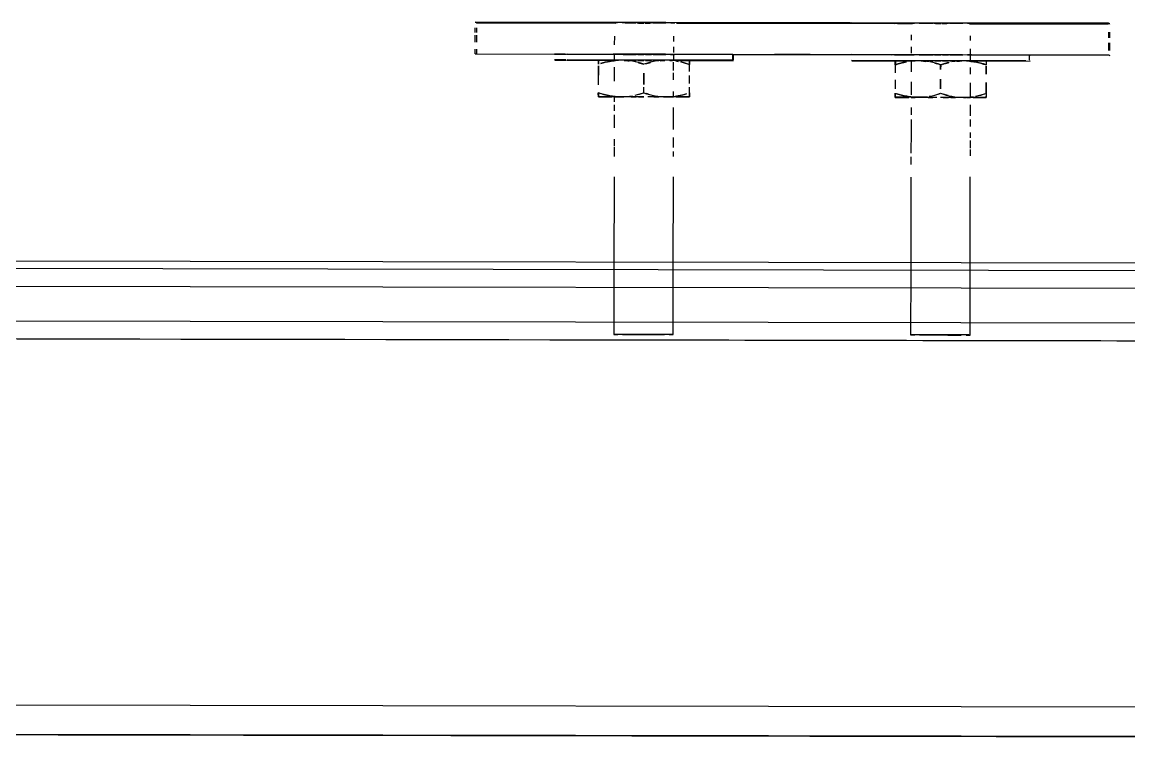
# Model space of a CAD drawing. Header units: metres. Extents: x -354 to -91, y 3 to 562.
# Drawn here: x -221.914 to -221.355, y 509.252 to 509.614 of the extents above; entities that cross this region are included whole.
import ezdxf

# ---------------------------------------------------------------- set-up
doc = ezdxf.new("R2010")
doc.units = ezdxf.units.M
doc.layers.add('A-GENM', color=7, linetype='Continuous', lineweight=25)

# ---------------------------------------------------------------- blocks, each defined once
blk = doc.blocks.new('T2DPAA-T2D-C3S-RW-M2D-100010_dwg-40802999-DRG-2873034 - CONSTRUCTION SEQUENCE STAGE A8')
at = {"color": 254, "lineweight": 25, "true_color": 0xdedede}
blk.add_line((27.22373, -642.67001), (26.64939, -640.49335), dxfattribs=at)
blk = doc.blocks.new('T2DPAA-T2D-PWC-RW-M2D-100010_RoadDesign_rvt-1-DRG-2873034 - CONSTRUCTION SEQUENCE STAGE A8')
at = {"color": 254, "lineweight": 25, "true_color": 0xd0d0d0, "rotation": 75.11694444444437}
blk.add_blockref('T2DPAA-T2D-C3S-RW-M2D-100010_dwg-40802999-DRG-2873034 - CONSTRUCTION SEQUENCE STAGE A8', (-1722.33704, 648.01046), dxfattribs=at)
blk = doc.blocks.new('CappingBeam_RS39A_CB04 - CappingBeam_RS39A_CB04-57951987-DRG-2873034 - CONSTRUCTION SEQUENCE STAGE A8')
at = {"layer": 'A-GENM', "color": 9, "true_color": 0xbebebe}
blk.add_open_spline([(110.73706, -9.44778), (110.77119, -9.57711), (110.918, -10.1335), (111.0648, -10.68988), (111.17748, -11.11692)], degree=3, knots=[0.15404872, 0.15404872, 0.15404872, 0.15404872, 0.16666667, 0.20833333, 0.20833333, 0.20833333, 0.20833333], dxfattribs=at)
at = {"layer": 'A-GENM', "color": 253, "true_color": 0xa3a3a3}
for points in [[(110.83944, -9.83577), (110.95212, -10.26283), (111.0648, -10.68988), (111.17748, -11.11692)], [(111.17748, -11.11692), (111.22197, -11.28554), (111.26646, -11.45415), (111.31096, -11.62277)]]:
    blk.add_open_spline(points, degree=3, dxfattribs=at)
at = {"layer": 'A-GENM', "color": 9, "true_color": 0xbebebe}
blk.add_open_spline([(111.17748, -11.11692), (111.22197, -11.28554), (111.26646, -11.45415), (111.31096, -11.62277)], degree=3, dxfattribs=at)
blk = doc.blocks.new('Adaptive point Fascia Panel Bracket - Type T04-68494869-DRG-2873034 - CONSTRUCTION SEQUENCE STAGE A8')
at = {"layer": 'A-GENM', "color": 253, "true_color": 0xa3a3a3}
for p, q in [((-1094.83724, 509.60927), (-1094.83724, 509.61163)), ((-1094.83723, 509.61445), (-1094.83659, 509.61421)), ((-1094.55322, 509.61394), (-1094.83723, 509.61445)), ((-1094.83663, 509.61411), (-1094.83669, 509.61396)), ((-1094.79077, 509.61388), (-1094.83669, 509.61396)), ((-1094.8366, 509.61165), (-1094.8366, 509.60927)), ((-1094.83635, 509.61411), (-1094.76628, 509.61398)), ((-1094.76628, 509.61408), (-1094.83614, 509.6142)), ((-1094.79712, 509.61434), (-1094.7968, 509.61421)), ((-1094.70712, 509.61417), (-1094.79712, 509.61434)), ((-1094.7968, 509.61421), (-1094.76628, 509.61416)), ((-1094.76628, 509.61383), (-1094.78974, 509.61388)), ((-1094.76301, 509.61423), (-1094.76291, 509.61419)), ((-1094.75472, 509.61413), (-1094.75201, 509.61413)), ((-1094.75201, 509.61405), (-1094.7547, 509.61406)), ((-1094.75468, 509.61396), (-1094.75202, 509.61396)), ((-1094.75202, 509.61381), (-1094.75466, 509.61381)), ((-1094.75155, 509.61413), (-1094.74902, 509.61412)), ((-1094.74902, 509.61405), (-1094.75154, 509.61405)), ((-1094.75154, 509.61396), (-1094.74902, 509.61395)), ((-1094.74902, 509.6138), (-1094.75154, 509.61381)), ((-1094.74091, 509.61415), (-1094.74101, 509.61419)), ((-1094.73564, 509.6141), (-1094.7068, 509.61405)), ((-1094.65901, 509.61388), (-1094.73564, 509.61402)), ((-1094.73564, 509.61393), (-1094.61628, 509.61371)), ((-1094.6254, 509.61358), (-1094.73564, 509.61378)), ((-1094.7068, 509.61405), (-1094.70712, 509.61417)), ((-1094.61628, 509.61381), (-1094.65712, 509.61388)), ((-1094.64712, 509.61406), (-1094.6468, 509.61394)), ((-1094.55713, 509.6139), (-1094.64712, 509.61406)), ((-1094.6468, 509.61394), (-1094.61629, 509.61388)), ((-1094.61628, 509.61356), (-1094.62392, 509.61357)), ((-1094.61301, 509.61396), (-1094.61291, 509.61392)), ((-1094.60472, 509.61386), (-1094.60202, 509.61386)), ((-1094.60202, 509.61378), (-1094.6047, 509.61379)), ((-1094.60468, 509.61369), (-1094.60202, 509.61369)), ((-1094.60202, 509.61354), (-1094.60466, 509.61354)), ((-1094.60155, 509.61386), (-1094.59902, 509.61385)), ((-1094.59902, 509.61378), (-1094.60155, 509.61378)), ((-1094.59903, 509.61353), (-1094.60154, 509.61353)), ((-1094.59091, 509.61388), (-1094.59101, 509.61392)), ((-1094.58749, 509.61383), (-1094.5568, 509.61378)), ((-1094.58749, 509.61366), (-1094.51724, 509.61353)), ((-1094.51724, 509.61338), (-1094.58749, 509.61351)), ((-1094.51724, 509.61363), (-1094.58718, 509.61375)), ((-1094.5568, 509.61378), (-1094.55713, 509.6139)), ((-1094.51724, 509.61387), (-1094.55303, 509.61394)), ((-1094.51724, 509.60936), (-1094.51725, 509.60653)), ((-1094.51659, 509.61363), (-1094.51724, 509.61387)), ((-1094.51669, 509.61338), (-1094.51663, 509.61353)), ((-1094.51661, 509.6066), (-1094.5166, 509.60933)), ((-1094.83725, 509.60434), (-1094.83724, 509.60781)), ((-1094.8366, 509.60781), (-1094.83661, 509.60429)), ((-1094.76697, 509.60737), (-1094.76698, 509.60304)), ((-1094.73698, 509.60472), (-1094.73697, 509.60737)), ((-1094.61697, 509.60812), (-1094.61698, 509.60531)), ((-1094.58698, 509.60516), (-1094.58697, 509.60757)), ((-1094.51725, 509.604), (-1094.51726, 509.60018)), ((-1094.51662, 509.60019), (-1094.51661, 509.60401)), ((-1094.83726, 509.59845), (-1094.83726, 509.60082)), ((-1094.83662, 509.59821), (-1094.83726, 509.59845)), ((-1094.83726, 509.59845), (-1094.6254, 509.59807)), ((-1094.83662, 509.60088), (-1094.83662, 509.59845)), ((-1094.79715, 509.59813), (-1094.83662, 509.59821)), ((-1094.79715, 509.59834), (-1094.7929, 509.59833)), ((-1094.79682, 509.59821), (-1094.79715, 509.59834)), ((-1094.7911, 509.59812), (-1094.79715, 509.59813)), ((-1094.79179, 509.5982), (-1094.79682, 509.59821)), ((-1094.79077, 509.59833), (-1094.70715, 509.59817)), ((-1094.76618, 509.59816), (-1094.79077, 509.5982)), ((-1094.76618, 509.59808), (-1094.79077, 509.59812)), ((-1094.76699, 509.59828), (-1094.76699, 509.59573)), ((-1094.76294, 509.59819), (-1094.76304, 509.59823)), ((-1094.75204, 509.59813), (-1094.75475, 509.59813)), ((-1094.74104, 509.59819), (-1094.74094, 509.59815)), ((-1094.73699, 509.59918), (-1094.73698, 509.60198)), ((-1094.73699, 509.59552), (-1094.73699, 509.59823)), ((-1094.70715, 509.59805), (-1094.73564, 509.5981)), ((-1094.70715, 509.59817), (-1094.70683, 509.59805)), ((-1094.61698, 509.60198), (-1094.61699, 509.59884)), ((-1094.58699, 509.59803), (-1094.58698, 509.601)), ((-1094.79716, 509.59534), (-1094.79683, 509.59521)), ((-1094.79156, 509.59533), (-1094.79716, 509.59534)), ((-1094.79683, 509.59521), (-1094.79115, 509.5952)), ((-1094.70716, 509.59517), (-1094.79077, 509.59533)), ((-1094.79077, 509.5952), (-1094.76646, 509.59516)), ((-1094.75954, 509.59807), (-1094.76198, 509.59807)), ((-1094.76194, 509.59515), (-1094.75954, 509.59514)), ((-1094.75592, 509.59806), (-1094.75878, 509.59806)), ((-1094.75872, 509.59514), (-1094.75593, 509.59514)), ((-1094.75204, 509.59805), (-1094.75511, 509.59806)), ((-1094.75505, 509.59514), (-1094.75205, 509.59513)), ((-1094.74816, 509.59805), (-1094.75123, 509.59805)), ((-1094.75117, 509.59513), (-1094.74817, 509.59512)), ((-1094.74734, 509.59512), (-1094.74454, 509.59512)), ((-1094.74142, 509.59803), (-1094.74388, 509.59804)), ((-1094.737, 509.59008), (-1094.737, 509.59418)), ((-1094.70715, 509.59797), (-1094.73564, 509.59802)), ((-1094.73564, 509.5951), (-1094.70683, 509.59505)), ((-1094.72905, 509.58949), (-1094.72905, 509.59311)), ((-1094.72896, 509.58948), (-1094.72895, 509.59308)), ((-1094.70716, 509.59549), (-1094.70715, 509.59785)), ((-1094.70683, 509.59505), (-1094.70716, 509.59517)), ((-1094.64715, 509.59786), (-1094.70715, 509.59797)), ((-1094.70683, 509.59549), (-1094.70683, 509.59784)), ((-1094.66799, 509.59804), (-1094.68599, 509.59807)), ((-1094.67702, 509.59807), (-1094.67696, 509.59804)), ((-1094.64716, 509.59506), (-1094.64683, 509.59494)), ((-1094.55907, 509.59491), (-1094.64716, 509.59506)), ((-1094.64715, 509.59806), (-1094.6254, 509.59803)), ((-1094.64683, 509.59794), (-1094.64715, 509.59806)), ((-1094.62685, 509.59783), (-1094.64715, 509.59786)), ((-1094.62611, 509.5979), (-1094.64683, 509.59794)), ((-1094.64683, 509.59494), (-1094.61647, 509.59488)), ((-1094.61618, 509.59788), (-1094.6254, 509.5979)), ((-1094.61618, 509.59781), (-1094.6254, 509.59782)), ((-1094.62505, 509.59293), (-1094.62506, 509.58879)), ((-1094.62496, 509.58879), (-1094.62495, 509.59289)), ((-1094.62492, 509.59802), (-1094.55715, 509.5979)), ((-1094.62452, 509.59807), (-1094.51726, 509.59787)), ((-1094.617, 509.59456), (-1094.61701, 509.58938)), ((-1094.61294, 509.59792), (-1094.61304, 509.59796)), ((-1094.60954, 509.59779), (-1094.61198, 509.5978)), ((-1094.61194, 509.59488), (-1094.60954, 509.59487)), ((-1094.60593, 509.59779), (-1094.60878, 509.59779)), ((-1094.60872, 509.59487), (-1094.60593, 509.59487)), ((-1094.60205, 509.59778), (-1094.60511, 509.59779)), ((-1094.60505, 509.59486), (-1094.60205, 509.59486)), ((-1094.60205, 509.59786), (-1094.60475, 509.59786)), ((-1094.6021, 509.59048), (-1094.6021, 509.5929)), ((-1094.60191, 509.59049), (-1094.6019, 509.59283)), ((-1094.59816, 509.59777), (-1094.60123, 509.59778)), ((-1094.60117, 509.59486), (-1094.59817, 509.59485)), ((-1094.59484, 509.59777), (-1094.5974, 509.59777)), ((-1094.59735, 509.59485), (-1094.59454, 509.59484)), ((-1094.59142, 509.59776), (-1094.59388, 509.59777)), ((-1094.59104, 509.59792), (-1094.59094, 509.59788)), ((-1094.55715, 509.59778), (-1094.58752, 509.59783)), ((-1094.55716, 509.5977), (-1094.58752, 509.59775)), ((-1094.5875, 509.59483), (-1094.55683, 509.59478)), ((-1094.58699, 509.59535), (-1094.58699, 509.59796)), ((-1094.55716, 509.59541), (-1094.55715, 509.5979)), ((-1094.51662, 509.59763), (-1094.55716, 509.5977)), ((-1094.55683, 509.59478), (-1094.55716, 509.5949)), ((-1094.55715, 509.5979), (-1094.55683, 509.59778)), ((-1094.51726, 509.59787), (-1094.51662, 509.59763)), ((-1094.77505, 509.59244), (-1094.77507, 509.58279)), ((-1094.77497, 509.58279), (-1094.77495, 509.59244)), ((-1094.767, 509.59176), (-1094.76701, 509.58457)), ((-1094.75211, 509.58302), (-1094.7521, 509.58871)), ((-1094.75192, 509.58303), (-1094.75191, 509.58871)), ((-1094.73701, 509.58529), (-1094.73701, 509.5889)), ((-1094.72906, 509.58353), (-1094.72906, 509.58749)), ((-1094.72897, 509.58354), (-1094.72896, 509.58752)), ((-1094.58701, 509.58812), (-1094.587, 509.59146)), ((-1094.57906, 509.58814), (-1094.57905, 509.59217)), ((-1094.57896, 509.58814), (-1094.57895, 509.59218)), ((-1094.75212, 509.57878), (-1094.75212, 509.58163)), ((-1094.72907, 509.57872), (-1094.72907, 509.58152)), ((-1094.72898, 509.57869), (-1094.72897, 509.58152)), ((-1094.62506, 509.58534), (-1094.62507, 509.58075)), ((-1094.62497, 509.58075), (-1094.62496, 509.58534)), ((-1094.61702, 509.58429), (-1094.61703, 509.57766)), ((-1094.60212, 509.58083), (-1094.60211, 509.58565)), ((-1094.60192, 509.58083), (-1094.60192, 509.58565)), ((-1094.58703, 509.57676), (-1094.58702, 509.58383)), ((-1094.57907, 509.57845), (-1094.57906, 509.58391)), ((-1094.57898, 509.57841), (-1094.57897, 509.5839)), ((-1094.76703, 509.57707), (-1094.76703, 509.57419)), ((-1094.73703, 509.57703), (-1094.73702, 509.57946)), ((-1094.76704, 509.57268), (-1094.76704, 509.56964)), ((-1094.73706, 509.56027), (-1094.73704, 509.57132)), ((-1094.61704, 509.57131), (-1094.61705, 509.56755)), ((-1094.58705, 509.56704), (-1094.58704, 509.57262)), ((-1094.76704, 509.56757), (-1094.76706, 509.56107)), ((-1094.61705, 509.56525), (-1094.61706, 509.5591)), ((-1094.58706, 509.56178), (-1094.58705, 509.56524)), ((-1094.61706, 509.55907), (-1094.61708, 509.54827)), ((-1094.76707, 509.55538), (-1094.76707, 509.55197)), ((-1094.73707, 509.55114), (-1094.73707, 509.55619)), ((-1094.58708, 509.55086), (-1094.58707, 509.55469)), ((-1094.58707, 509.55604), (-1094.58706, 509.55869)), ((-1094.76707, 509.55141), (-1094.76708, 509.5465)), ((-1094.73708, 509.54665), (-1094.73708, 509.54913)), ((-1094.58708, 509.54694), (-1094.58708, 509.55013)), ((-1094.61708, 509.54638), (-1094.61709, 509.54261)), ((-1094.7671, 509.53633), (-1094.76719, 509.48935)), ((-1094.73719, 509.4893), (-1094.7371, 509.53638)), ((-1094.6171, 509.53619), (-1094.61719, 509.48909)), ((-1094.58719, 509.48904), (-1094.5871, 509.53623)), ((-1094.76719, 509.48935), (-1094.76725, 509.45672)), ((-1094.73725, 509.45667), (-1094.73719, 509.4893)), ((-1094.61719, 509.48909), (-1094.61725, 509.45645)), ((-1094.58725, 509.45639), (-1094.58719, 509.48904))]:
    blk.add_line(p, q, dxfattribs=at)
for centre, major_axis, start_param, end_param in [((-1094.75196, 509.61419), (-0.0155, 0.00003), 5.763233, 6.283185), ((-1094.75196, 509.61419), (-0.0155, 0.00003), 0.003646, 0.265446), ((-1094.75196, 509.61419), (-0.0155, 0.00003), 0.265446, 0.527245), ((-1094.75196, 509.61419), (-0.0155, 0.00003), 5.501433, 5.763233), ((-1094.75201, 509.61421), (-0.011, 0.00002), 5.239634, 6.283185), ((-1094.75196, 509.61419), (-0.0155, 0.00003), 5.239634, 5.501433), ((-1094.75191, 509.61417), (-0.011, 0.00002), 0.003646, 0.527245), ((-1094.75196, 509.61419), (-0.0155, 0.00003), 0.841707, 1.050844), ((-1094.75191, 509.61417), (-0.011, 0.00002), 0.527245, 1.050844), ((-1094.75196, 509.61419), (-0.0155, 0.00003), 4.977834, 5.239634), ((-1094.75196, 509.61419), (-0.0155, 0.00003), 1.091982, 1.312643), ((-1094.75201, 509.61421), (-0.011, 0.00002), 4.977834, 5.239634), ((-1094.75196, 509.61419), (-0.0155, 0.00003), 4.716035, 4.977834), ((-1094.75196, 509.61419), (-0.0155, 0.00003), 1.344537, 1.567189), ((-1094.75201, 509.61421), (-0.011, 0.00002), 4.454236, 4.977834), ((-1094.75191, 509.61417), (-0.011, 0.00002), 1.312643, 1.561038), ((-1094.75196, 509.61419), (-0.0155, 0.00003), 4.454236, 4.715916), ((-1094.75196, 509.61419), (-0.0155, 0.00003), 1.597701, 1.820779), ((-1094.75191, 509.61417), (-0.011, 0.00002), 1.604056, 1.836242), ((-1094.75201, 509.61421), (-0.011, 0.00002), 4.192436, 4.454236), ((-1094.75196, 509.61419), (-0.0155, 0.00003), 4.192436, 4.454236), ((-1094.75196, 509.61419), (-0.0155, 0.00003), 1.850212, 2.073752), ((-1094.75201, 509.61421), (-0.011, 0.00002), 3.930637, 4.192436), ((-1094.75191, 509.61417), (-0.011, 0.00002), 2.098041, 2.62164), ((-1094.75201, 509.61421), (-0.011, 0.00002), 3.668838, 3.930637), ((-1094.75196, 509.61419), (-0.0155, 0.00003), 3.930637, 4.192436), ((-1094.75196, 509.61419), (-0.0155, 0.00003), 2.100372, 2.324495), ((-1094.75201, 509.61421), (-0.011, 0.00002), 3.407038, 3.668838), ((-1094.75191, 509.61417), (-0.011, 0.00002), 2.62164, 2.883439), ((-1094.75201, 509.61421), (-0.011, 0.00002), 3.145239, 3.407038), ((-1094.75191, 509.61417), (-0.011, 0.00002), 2.883439, 3.141593), ((-1094.75196, 509.61419), (-0.0155, 0.00003), 3.668838, 3.930637), ((-1094.75196, 509.61419), (-0.0155, 0.00003), 3.407038, 3.668838), ((-1094.75196, 509.61419), (-0.0155, 0.00003), 2.62164, 2.883439), ((-1094.75196, 509.61419), (-0.0155, 0.00003), 3.145239, 3.407038), ((-1094.75196, 509.61419), (-0.0155, 0.00003), 2.883439, 3.141593), ((-1094.60196, 509.61392), (-0.0155, 0.00003), 0.003646, 0.265446), ((-1094.60196, 509.61392), (-0.0155, 0.00003), 6.025032, 6.283185), ((-1094.60196, 509.61392), (-0.0155, 0.00003), 5.763233, 6.025032), ((-1094.60196, 509.61392), (-0.0155, 0.00003), 0.265446, 0.527245), ((-1094.60196, 509.61392), (-0.0155, 0.00003), 5.501433, 5.763233), ((-1094.60201, 509.61394), (-0.011, 0.00002), 5.239634, 6.283185), ((-1094.60196, 509.61392), (-0.0155, 0.00003), 5.239634, 5.501433), ((-1094.60191, 509.6139), (-0.011, 0.00002), 0.003646, 1.050844), ((-1094.60196, 509.61392), (-0.0155, 0.00003), 0.841707, 1.050844), ((-1094.60196, 509.61392), (-0.0155, 0.00003), 4.977834, 5.239634), ((-1094.60196, 509.61392), (-0.0155, 0.00003), 1.091982, 1.312643), ((-1094.60201, 509.61394), (-0.011, 0.00002), 4.977834, 5.239634), ((-1094.60196, 509.61392), (-0.0155, 0.00003), 4.716035, 4.977834), ((-1094.60196, 509.61392), (-0.0155, 0.00003), 1.344537, 1.567189), ((-1094.60201, 509.61394), (-0.011, 0.00002), 4.454236, 4.977834), ((-1094.60191, 509.6139), (-0.011, 0.00002), 1.312643, 1.561038), ((-1094.60196, 509.61392), (-0.0155, 0.00003), 4.454236, 4.715916), ((-1094.60196, 509.61392), (-0.0155, 0.00003), 1.597701, 1.820779), ((-1094.60191, 509.6139), (-0.011, 0.00002), 1.604056, 1.836242), ((-1094.60201, 509.61394), (-0.011, 0.00002), 4.192436, 4.454236), ((-1094.60196, 509.61392), (-0.0155, 0.00003), 4.192436, 4.454236), ((-1094.60196, 509.61392), (-0.0155, 0.00003), 1.850212, 2.073752), ((-1094.60201, 509.61394), (-0.011, 0.00002), 3.930637, 4.192436), ((-1094.60191, 509.6139), (-0.011, 0.00002), 2.098041, 2.359841), ((-1094.60201, 509.61394), (-0.011, 0.00002), 3.668838, 3.930637), ((-1094.60196, 509.61392), (-0.0155, 0.00003), 3.930637, 4.192436), ((-1094.60196, 509.61392), (-0.0155, 0.00003), 2.100372, 2.324495), ((-1094.60191, 509.6139), (-0.011, 0.00002), 2.359841, 2.883439), ((-1094.60201, 509.61394), (-0.011, 0.00002), 3.407038, 3.668838), ((-1094.60201, 509.61394), (-0.011, 0.00002), 3.145239, 3.407038), ((-1094.60191, 509.6139), (-0.011, 0.00002), 2.883439, 3.141593), ((-1094.60196, 509.61392), (-0.0155, 0.00003), 3.668838, 3.930637), ((-1094.60196, 509.61392), (-0.0155, 0.00003), 3.145239, 3.668838), ((-1094.60196, 509.61392), (-0.0155, 0.00003), 2.62164, 2.883439), ((-1094.60196, 509.61392), (-0.0155, 0.00003), 2.883439, 3.141593), ((-1094.75199, 509.59819), (-0.0155, 0.00003), 6.025032, 6.283185), ((-1094.75199, 509.59819), (-0.0155, 0.00003), 0.003646, 0.265446), ((-1094.75199, 509.59819), (-0.0155, 0.00003), 5.763233, 6.025032), ((-1094.75199, 509.59819), (-0.0155, 0.00003), 0.265446, 0.527245), ((-1094.75199, 509.59819), (-0.0155, 0.00003), 5.501433, 5.763233), ((-1094.75204, 509.59821), (-0.011, 0.00002), 5.239634, 6.283185), ((-1094.75199, 509.59819), (-0.0155, 0.00003), 5.239634, 5.501433), ((-1094.75194, 509.59817), (-0.011, 0.00002), 0.003646, 0.265446), ((-1094.75194, 509.59817), (-0.011, 0.00002), 0.265446, 0.527245), ((-1094.75194, 509.59817), (-0.011, 0.00002), 0.527245, 1.050844), ((-1094.75199, 509.59819), (-0.0155, 0.00003), 4.977834, 5.239634), ((-1094.75199, 509.59819), (-0.0155, 0.00003), 1.114561, 1.312643), ((-1094.75204, 509.59821), (-0.011, 0.00002), 4.977834, 5.239634), ((-1094.75199, 509.59819), (-0.0155, 0.00003), 4.716035, 4.977834), ((-1094.75199, 509.59819), (-0.0155, 0.00003), 1.367162, 1.567189), ((-1094.75204, 509.59821), (-0.011, 0.00002), 4.716035, 4.977834), ((-1094.75194, 509.59817), (-0.011, 0.00002), 1.312643, 1.561038), ((-1094.75204, 509.59821), (-0.011, 0.00002), 4.454236, 4.716035), ((-1094.75199, 509.59819), (-0.0155, 0.00003), 4.454236, 4.715916), ((-1094.75199, 509.59819), (-0.0155, 0.00003), 1.620369, 1.820779), ((-1094.75204, 509.59821), (-0.011, 0.00002), 4.192436, 4.454236), ((-1094.75199, 509.59819), (-0.0155, 0.00003), 4.192436, 4.454236), ((-1094.75199, 509.59819), (-0.0155, 0.00003), 1.872926, 2.073752), ((-1094.75204, 509.59821), (-0.011, 0.00002), 3.930637, 4.192436), ((-1094.75194, 509.59817), (-0.011, 0.00002), 2.098041, 2.359841), ((-1094.75204, 509.59821), (-0.011, 0.00002), 3.668838, 3.930637), ((-1094.75194, 509.59817), (-0.011, 0.00002), 2.359841, 2.62164), ((-1094.75199, 509.59819), (-0.0155, 0.00003), 3.930637, 4.164057), ((-1094.75199, 509.59819), (-0.0155, 0.00003), 2.123145, 2.324495), ((-1094.75204, 509.59821), (-0.011, 0.00002), 3.145239, 3.668838), ((-1094.75194, 509.59817), (-0.011, 0.00002), 2.62164, 3.141593), ((-1094.75199, 509.59819), (-0.0155, 0.00003), 3.668838, 3.930637), ((-1094.75199, 509.59819), (-0.0155, 0.00003), 3.407038, 3.668838), ((-1094.75199, 509.59819), (-0.0155, 0.00003), 2.62164, 2.883439), ((-1094.75199, 509.59819), (-0.0155, 0.00003), 3.145239, 3.407038), ((-1094.75199, 509.59819), (-0.0155, 0.00003), 2.883439, 3.141593), ((-1094.75199, 509.59519), (-0.023, 0.00004), 6.025032, 6.280782), ((-1094.75199, 509.59519), (-0.023, 0.00004), 0.003646, 0.789044), ((-1094.75199, 509.59519), (-0.023, 0.00004), 5.763233, 6.025032), ((-1094.75199, 509.59519), (-0.023, 0.00004), 5.239634, 5.763233), ((-1094.75199, 509.59519), (-0.0155, 0.00003), 6.025032, 6.283185), ((-1094.75199, 509.59519), (-0.0155, 0.00003), 0.003646, 0.265446), ((-1094.75199, 509.59519), (-0.015, 0.00003), 6.025032, 6.283185), ((-1094.75199, 509.59519), (-0.015, 0.00003), 0.003646, 0.265446), ((-1094.75199, 509.59519), (-0.0155, 0.00003), 5.763233, 6.025032), ((-1094.75199, 509.59519), (-0.0155, 0.00003), 0.265446, 0.527245), ((-1094.75199, 509.59519), (-0.015, 0.00003), 5.763233, 6.025032), ((-1094.75199, 509.59519), (-0.015, 0.00003), 0.265446, 0.527245), ((-1094.75199, 509.59519), (-0.0155, 0.00003), 4.977834, 5.763233), ((-1094.75199, 509.59519), (-0.015, 0.00003), 3.668838, 5.763233), ((-1094.75199, 509.59519), (-0.023, 0.00004), 4.977834, 5.239634), ((-1094.75199, 509.59519), (-0.023, 0.00004), 1.120766, 1.233685), ((-1094.75199, 509.59519), (-0.015, 0.00003), 0.841493, 1.042883), ((-1094.75199, 509.59519), (-0.0155, 0.00003), 1.118794, 1.312643), ((-1094.75199, 509.59519), (-0.015, 0.00003), 1.103108, 1.305009), ((-1094.75199, 509.59519), (-0.023, 0.00004), 4.716035, 4.977834), ((-1094.75199, 509.59519), (-0.0155, 0.00003), 4.716035, 4.977834), ((-1094.75199, 509.59519), (-0.023, 0.00004), 1.43642, 1.568352), ((-1094.75199, 509.59519), (-0.0155, 0.00003), 1.371404, 1.567189), ((-1094.75199, 509.59519), (-0.015, 0.00003), 1.364758, 1.56707), ((-1094.75199, 509.59519), (-0.023, 0.00004), 4.454236, 4.716035), ((-1094.75199, 509.59519), (-0.0155, 0.00003), 4.454236, 4.715916), ((-1094.75199, 509.59519), (-0.0155, 0.00003), 1.624619, 1.820779), ((-1094.75199, 509.59519), (-0.015, 0.00003), 1.626414, 1.829114), ((-1094.75199, 509.59519), (-0.023, 0.00004), 1.607064, 1.739249), ((-1094.75199, 509.59519), (-0.0155, 0.00003), 3.668838, 4.454236), ((-1094.75199, 509.59519), (-0.0155, 0.00003), 1.877185, 2.073752), ((-1094.75199, 509.59519), (-0.015, 0.00003), 1.888055, 2.091176), ((-1094.75199, 509.59519), (-0.023, 0.00004), 4.192436, 4.454236), ((-1094.75199, 509.59519), (-0.0155, 0.00003), 2.127415, 2.324495), ((-1094.75199, 509.59519), (-0.015, 0.00003), 2.149653, 2.353304), ((-1094.75199, 509.59519), (-0.023, 0.00004), 1.936658, 2.050553), ((-1094.75199, 509.59519), (-0.023, 0.00004), 3.930637, 4.192436), ((-1094.75199, 509.59519), (-0.015, 0.00003), 3.145239, 3.668838), ((-1094.75199, 509.59519), (-0.015, 0.00003), 2.62164, 3.141593), ((-1094.75199, 509.59519), (-0.0155, 0.00003), 3.407038, 3.668838), ((-1094.75199, 509.59519), (-0.0155, 0.00003), 2.62164, 2.883439), ((-1094.75199, 509.59519), (-0.0155, 0.00003), 3.145239, 3.407038), ((-1094.75199, 509.59519), (-0.0155, 0.00003), 2.883439, 3.141593), ((-1094.75199, 509.59519), (-0.023, 0.00004), 3.920163, 3.930637), ((-1094.75199, 509.59519), (-0.023, 0.00004), 2.359841, 2.361885), ((-1094.75199, 509.59519), (-0.023, 0.00004), 2.361885, 3.143996), ((-1094.75199, 509.59519), (-0.023, 0.00004), 3.668838, 3.920163), ((-1094.75199, 509.59519), (-0.023, 0.00004), 3.407038, 3.668838), ((-1094.75199, 509.59519), (-0.023, 0.00004), 3.145239, 3.407038), ((-1094.602, 509.59492), (-0.023, 0.00004), 6.025032, 6.280782), ((-1094.602, 509.59492), (-0.023, 0.00004), 0.003646, 0.789044), ((-1094.602, 509.59492), (-0.023, 0.00004), 5.763233, 6.025032), ((-1094.602, 509.59492), (-0.023, 0.00004), 5.239634, 5.763233), ((-1094.602, 509.59492), (-0.0155, 0.00003), 5.763233, 6.283185), ((-1094.602, 509.59492), (-0.0155, 0.00003), 0.003646, 0.265446), ((-1094.60199, 509.59792), (-0.0155, 0.00003), 6.025032, 6.283185), ((-1094.60199, 509.59792), (-0.0155, 0.00003), 0.003646, 0.265446), ((-1094.602, 509.59492), (-0.015, 0.00003), 6.025032, 6.283185), ((-1094.602, 509.59492), (-0.015, 0.00003), 0.003646, 0.527245), ((-1094.60199, 509.59792), (-0.0155, 0.00003), 5.763233, 6.025032), ((-1094.60199, 509.59792), (-0.0155, 0.00003), 0.265446, 0.527245), ((-1094.602, 509.59492), (-0.0155, 0.00003), 0.265446, 0.527245), ((-1094.602, 509.59492), (-0.015, 0.00003), 5.763233, 6.025032), ((-1094.602, 509.59492), (-0.0155, 0.00003), 4.977834, 5.763233), ((-1094.60199, 509.59792), (-0.0155, 0.00003), 5.501433, 5.763233), ((-1094.602, 509.59492), (-0.015, 0.00003), 3.668838, 5.763233), ((-1094.602, 509.59492), (-0.023, 0.00004), 4.977834, 5.239634), ((-1094.60204, 509.59794), (-0.011, 0.00002), 6.025032, 6.283185), ((-1094.60199, 509.59792), (-0.0155, 0.00003), 5.239634, 5.501433), ((-1094.60194, 509.5979), (-0.011, 0.00002), 0.003646, 0.265446), ((-1094.60204, 509.59794), (-0.011, 0.00002), 5.763233, 6.025032), ((-1094.60194, 509.5979), (-0.011, 0.00002), 0.265446, 0.527245), ((-1094.602, 509.59492), (-0.023, 0.00004), 1.120766, 1.233685), ((-1094.602, 509.59492), (-0.015, 0.00003), 0.841493, 1.042883), ((-1094.60204, 509.59794), (-0.011, 0.00002), 5.501433, 5.763233), ((-1094.60194, 509.5979), (-0.011, 0.00002), 0.527245, 1.050844), ((-1094.60204, 509.59794), (-0.011, 0.00002), 5.239634, 5.501433), ((-1094.60199, 509.59792), (-0.0155, 0.00003), 4.977834, 5.239634), ((-1094.60199, 509.59792), (-0.0155, 0.00003), 1.114561, 1.312643), ((-1094.602, 509.59492), (-0.0155, 0.00003), 1.118794, 1.312643), ((-1094.602, 509.59492), (-0.015, 0.00003), 1.103108, 1.305009), ((-1094.602, 509.59492), (-0.023, 0.00004), 4.716035, 4.977834), ((-1094.60204, 509.59794), (-0.011, 0.00002), 4.977834, 5.239634), ((-1094.60199, 509.59792), (-0.0155, 0.00003), 4.716035, 4.977834), ((-1094.602, 509.59492), (-0.0155, 0.00003), 4.716035, 4.977834), ((-1094.60199, 509.59792), (-0.0155, 0.00003), 1.367162, 1.567189), ((-1094.602, 509.59492), (-0.023, 0.00004), 1.43642, 1.568352), ((-1094.602, 509.59492), (-0.0155, 0.00003), 1.371404, 1.567189), ((-1094.602, 509.59492), (-0.015, 0.00003), 1.364758, 1.56707), ((-1094.60204, 509.59794), (-0.011, 0.00002), 4.716035, 4.977834), ((-1094.60194, 509.5979), (-0.011, 0.00002), 1.312643, 1.561038), ((-1094.60204, 509.59794), (-0.011, 0.00002), 4.454236, 4.716035), ((-1094.602, 509.59492), (-0.023, 0.00004), 4.454236, 4.716035), ((-1094.602, 509.59492), (-0.0155, 0.00003), 4.454236, 4.715916), ((-1094.60199, 509.59792), (-0.0155, 0.00003), 4.454236, 4.715916), ((-1094.60199, 509.59792), (-0.0155, 0.00003), 1.620369, 1.820779), ((-1094.602, 509.59492), (-0.0155, 0.00003), 1.624619, 1.820779), ((-1094.602, 509.59492), (-0.015, 0.00003), 1.626414, 1.829113), ((-1094.602, 509.59492), (-0.023, 0.00004), 1.607064, 1.739249), ((-1094.60204, 509.59794), (-0.011, 0.00002), 4.192436, 4.454236), ((-1094.602, 509.59492), (-0.0155, 0.00003), 3.668838, 4.454236), ((-1094.60199, 509.59792), (-0.0155, 0.00003), 4.192436, 4.454236), ((-1094.60199, 509.59792), (-0.0155, 0.00003), 1.872926, 2.073752), ((-1094.602, 509.59492), (-0.0155, 0.00003), 1.877185, 2.073752), ((-1094.602, 509.59492), (-0.015, 0.00003), 1.888055, 2.091176), ((-1094.60204, 509.59794), (-0.011, 0.00002), 3.930637, 4.192436), ((-1094.60194, 509.5979), (-0.011, 0.00002), 2.098041, 2.62164), ((-1094.602, 509.59492), (-0.023, 0.00004), 4.192436, 4.454236), ((-1094.60204, 509.59794), (-0.011, 0.00002), 3.668838, 3.930637), ((-1094.60199, 509.59792), (-0.0155, 0.00003), 3.930637, 4.192436), ((-1094.60199, 509.59792), (-0.0155, 0.00003), 2.123145, 2.324495), ((-1094.602, 509.59492), (-0.0155, 0.00003), 2.127415, 2.324495), ((-1094.602, 509.59492), (-0.015, 0.00003), 2.149653, 2.353304), ((-1094.602, 509.59492), (-0.023, 0.00004), 1.936658, 2.050553), ((-1094.60204, 509.59794), (-0.011, 0.00002), 3.407038, 3.668838), ((-1094.60194, 509.5979), (-0.011, 0.00002), 2.62164, 3.141593), ((-1094.60204, 509.59794), (-0.011, 0.00002), 3.145239, 3.407038), ((-1094.602, 509.59492), (-0.023, 0.00004), 3.668838, 4.192436), ((-1094.602, 509.59492), (-0.015, 0.00003), 3.145239, 3.668838), ((-1094.602, 509.59492), (-0.015, 0.00003), 2.62164, 3.141593), ((-1094.60199, 509.59792), (-0.0155, 0.00003), 3.407038, 3.668838), ((-1094.602, 509.59492), (-0.0155, 0.00003), 3.145239, 3.668838), ((-1094.60199, 509.59792), (-0.0155, 0.00003), 2.62164, 2.883439), ((-1094.602, 509.59492), (-0.0155, 0.00003), 2.62164, 2.883439), ((-1094.60199, 509.59792), (-0.0155, 0.00003), 3.145239, 3.407038), ((-1094.602, 509.59492), (-0.0155, 0.00003), 2.883439, 3.141593), ((-1094.60199, 509.59792), (-0.0155, 0.00003), 2.883439, 3.141593), ((-1094.602, 509.59492), (-0.023, 0.00004), 2.359841, 3.143996), ((-1094.602, 509.59492), (-0.023, 0.00004), 3.407038, 3.668838), ((-1094.602, 509.59492), (-0.023, 0.00004), 3.145239, 3.407038), ((-1094.75203, 509.57669), (-0.023, 0.00004), 5.239634, 6.285588), ((-1094.75203, 509.57669), (-0.023, 0.00004), 0.003646, 0.789044), ((-1094.75203, 509.57669), (-0.015, 0.00003), 0.003646, 0.527245), ((-1094.75203, 509.57669), (-0.015, 0.00003), 6.025032, 6.283185), ((-1094.75203, 509.57669), (-0.015, 0.00003), 5.763233, 6.025032), ((-1094.75203, 509.57669), (-0.015, 0.00003), 4.716035, 5.763233), ((-1094.75203, 509.57669), (-0.023, 0.00004), 4.716035, 5.239634), ((-1094.75203, 509.57669), (-0.015, 0.00003), 1.130084, 1.305009), ((-1094.75203, 509.57669), (-0.023, 0.00004), 1.454049, 1.568352), ((-1094.75203, 509.57669), (-0.015, 0.00003), 1.39179, 1.56707), ((-1094.75203, 509.57669), (-0.023, 0.00004), 4.192436, 4.623149), ((-1094.75203, 509.57669), (-0.015, 0.00003), 3.668838, 4.454236), ((-1094.75203, 509.57669), (-0.015, 0.00003), 1.915194, 2.091176), ((-1094.75203, 509.57669), (-0.023, 0.00004), 3.930637, 4.192436), ((-1094.75203, 509.57669), (-0.015, 0.00003), 3.407038, 3.668838), ((-1094.75203, 509.57669), (-0.015, 0.00003), 2.62164, 2.883439), ((-1094.75203, 509.57669), (-0.015, 0.00003), 3.145239, 3.407038), ((-1094.75203, 509.57669), (-0.015, 0.00003), 2.883439, 3.141593), ((-1094.75203, 509.57669), (-0.023, 0.00004), 3.917766, 3.930637), ((-1094.75203, 509.57669), (-0.023, 0.00004), 2.359841, 3.13919), ((-1094.75203, 509.57669), (-0.023, 0.00004), 3.145239, 3.917766), ((-1094.60203, 509.57642), (-0.023, 0.00004), 5.239634, 6.285588), ((-1094.60203, 509.57642), (-0.023, 0.00004), 0.003646, 0.527245), ((-1094.60203, 509.57642), (-0.023, 0.00004), 0.531813, 0.789044), ((-1094.60203, 509.57642), (-0.015, 0.00003), 0.003646, 0.527245), ((-1094.60203, 509.57642), (-0.015, 0.00003), 6.025032, 6.283185), ((-1094.60203, 509.57642), (-0.015, 0.00003), 5.763233, 6.025032), ((-1094.60203, 509.57642), (-0.015, 0.00003), 4.977834, 5.763233), ((-1094.60203, 509.57642), (-0.023, 0.00004), 4.796611, 5.239634), ((-1094.60203, 509.57642), (-0.015, 0.00003), 1.130084, 1.305009), ((-1094.60203, 509.57642), (-0.023, 0.00004), 4.192436, 4.716035), ((-1094.60203, 509.57642), (-0.015, 0.00003), 3.668838, 4.716035), ((-1094.60203, 509.57642), (-0.015, 0.00003), 1.653497, 1.829114), ((-1094.60203, 509.57642), (-0.023, 0.00004), 1.624727, 1.739249), ((-1094.60203, 509.57642), (-0.015, 0.00003), 1.915194, 2.091176), ((-1094.60203, 509.57642), (-0.015, 0.00003), 3.407038, 3.668838), ((-1094.60203, 509.57642), (-0.015, 0.00003), 2.62164, 3.141593), ((-1094.60203, 509.57642), (-0.023, 0.00004), 3.145239, 4.087634), ((-1094.60203, 509.57642), (-0.015, 0.00003), 3.145239, 3.407038), ((-1094.60203, 509.57642), (-0.023, 0.00004), 2.359841, 3.13919), ((-1094.75225, 509.45669), (-0.015, 0.00003), 6.025032, 6.283185), ((-1094.75225, 509.45669), (-0.015, 0.00003), 0.003646, 0.527245), ((-1094.75225, 509.45669), (-0.015, 0.00003), 5.763233, 6.025032), ((-1094.75225, 509.45669), (-0.015, 0.00003), 5.501433, 5.763233), ((-1094.75225, 509.45669), (-0.015, 0.00003), 5.239634, 5.501433), ((-1094.75225, 509.45669), (-0.015, 0.00003), 0.789044, 1.042888), ((-1094.75225, 509.45669), (-0.015, 0.00003), 4.977834, 5.239634), ((-1094.75225, 509.45669), (-0.015, 0.00003), 1.050844, 1.305014), ((-1094.75225, 509.45669), (-0.015, 0.00003), 4.716035, 4.977834), ((-1094.75225, 509.45669), (-0.015, 0.00003), 1.312643, 1.567075), ((-1094.75225, 509.45669), (-0.015, 0.00003), 4.454236, 4.716035), ((-1094.75225, 509.45669), (-0.015, 0.00003), 1.574442, 1.829118), ((-1094.75225, 509.45669), (-0.015, 0.00003), 4.192436, 4.454236), ((-1094.75225, 509.45669), (-0.015, 0.00003), 1.836242, 2.09118), ((-1094.75225, 509.45669), (-0.015, 0.00003), 3.930637, 4.192436), ((-1094.75225, 509.45669), (-0.015, 0.00003), 2.098041, 2.353309), ((-1094.75225, 509.45669), (-0.015, 0.00003), 3.668838, 3.930637), ((-1094.75225, 509.45669), (-0.015, 0.00003), 3.407038, 3.668838), ((-1094.75225, 509.45669), (-0.015, 0.00003), 2.62164, 3.141593), ((-1094.75225, 509.45669), (-0.015, 0.00003), 3.145239, 3.407038), ((-1094.60225, 509.45642), (-0.015, 0.00003), 6.025032, 6.283185), ((-1094.60225, 509.45642), (-0.015, 0.00003), 0.003646, 0.527245), ((-1094.60225, 509.45642), (-0.015, 0.00003), 5.763233, 6.025032), ((-1094.60225, 509.45642), (-0.015, 0.00003), 5.501433, 5.763233), ((-1094.60225, 509.45642), (-0.015, 0.00003), 5.239634, 5.501433), ((-1094.60225, 509.45642), (-0.015, 0.00003), 0.789044, 1.042888), ((-1094.60225, 509.45642), (-0.015, 0.00003), 4.977834, 5.239634), ((-1094.60225, 509.45642), (-0.015, 0.00003), 1.050844, 1.305014), ((-1094.60225, 509.45642), (-0.015, 0.00003), 4.716035, 4.977834), ((-1094.60225, 509.45642), (-0.015, 0.00003), 1.312643, 1.567075), ((-1094.60225, 509.45642), (-0.015, 0.00003), 4.454236, 4.716035), ((-1094.60225, 509.45642), (-0.015, 0.00003), 1.574442, 1.829118), ((-1094.60225, 509.45642), (-0.015, 0.00003), 4.192436, 4.454236), ((-1094.60225, 509.45642), (-0.015, 0.00003), 1.836242, 2.09118), ((-1094.60225, 509.45642), (-0.015, 0.00003), 3.930637, 4.192436), ((-1094.60225, 509.45642), (-0.015, 0.00003), 2.098041, 2.353309), ((-1094.60225, 509.45642), (-0.015, 0.00003), 3.668838, 3.930637), ((-1094.60225, 509.45642), (-0.015, 0.00003), 3.407038, 3.668838), ((-1094.60225, 509.45642), (-0.015, 0.00003), 2.62164, 3.141593), ((-1094.60225, 509.45642), (-0.015, 0.00003), 3.145239, 3.407038)]:
    blk.add_ellipse(centre, major_axis=major_axis, ratio=0.001387, start_param=start_param, end_param=end_param, dxfattribs=at)
blk.add_ellipse((-1094.67699, 509.59806), major_axis=(-0.009, 0.00002), ratio=0.001387, dxfattribs=at)
for points in [[(-1094.77505, 509.5932), (-1094.77504, 509.59386), (-1094.77503, 509.59436), (-1094.77502, 509.5947)], [(-1094.77502, 509.5947), (-1094.77501, 509.59504), (-1094.775, 509.59522), (-1094.77499, 509.59523)], [(-1094.77499, 509.59523), (-1094.77499, 509.59521), (-1094.77498, 509.59502), (-1094.77497, 509.59468)], [(-1094.77497, 509.59468), (-1094.77496, 509.59433), (-1094.77496, 509.59383), (-1094.77495, 509.59316)], [(-1094.77374, 509.59356), (-1094.77228, 509.59401), (-1094.77082, 509.59436), (-1094.76936, 509.59463)], [(-1094.76921, 509.59465), (-1094.76829, 509.59481), (-1094.76737, 509.59494), (-1094.76645, 509.59503)], [(-1094.7521, 509.59318), (-1094.75399, 509.59384), (-1094.7578, 509.59485), (-1094.76164, 509.59522), (-1094.76357, 509.59524)], [(-1094.76193, 509.59513), (-1094.76113, 509.59509), (-1094.76033, 509.59501), (-1094.75954, 509.59491)], [(-1094.75468, 509.59396), (-1094.75382, 509.59373), (-1094.75296, 509.59347), (-1094.75209, 509.59317)], [(-1094.74057, 509.5952), (-1094.7425, 509.59518), (-1094.74636, 509.59483), (-1094.75019, 509.59383), (-1094.7521, 509.59318)], [(-1094.75114, 509.59336), (-1094.75031, 509.59363), (-1094.74948, 509.59387), (-1094.74865, 509.59407)], [(-1094.74384, 509.59494), (-1094.74304, 509.59503), (-1094.74223, 509.59509), (-1094.74143, 509.59512)], [(-1094.73478, 509.59464), (-1094.7367, 509.59498), (-1094.73863, 509.59517), (-1094.74057, 509.5952)], [(-1094.73564, 509.59475), (-1094.73531, 509.5947), (-1094.73499, 509.59465), (-1094.73466, 509.59459)], [(-1094.73336, 509.59433), (-1094.73189, 509.59401), (-1094.73042, 509.59359), (-1094.72895, 509.59308)], [(-1094.72905, 509.59311), (-1094.73046, 509.59361), (-1094.73189, 509.59402), (-1094.73331, 509.59434)], [(-1094.72902, 509.59461), (-1094.72903, 509.59427), (-1094.72904, 509.59377), (-1094.72905, 509.59311)], [(-1094.72899, 509.59515), (-1094.729, 509.59513), (-1094.72901, 509.59495), (-1094.72902, 509.59461)], [(-1094.72895, 509.59308), (-1094.72896, 509.59374), (-1094.72897, 509.59475), (-1094.72899, 509.59513), (-1094.72899, 509.59515)], [(-1094.61933, 509.59443), (-1094.62124, 509.59409), (-1094.62315, 509.59359), (-1094.62505, 509.59293)], [(-1094.62505, 509.59293), (-1094.62504, 509.59359), (-1094.62503, 509.59409), (-1094.62502, 509.59442)], [(-1094.62502, 509.59442), (-1094.62501, 509.59476), (-1094.625, 509.59494), (-1094.625, 509.59496)], [(-1094.625, 509.59496), (-1094.62499, 509.59494), (-1094.62498, 509.59475), (-1094.62497, 509.59441)], [(-1094.62497, 509.59441), (-1094.62496, 509.59406), (-1094.62496, 509.59356), (-1094.62495, 509.59289)], [(-1094.62495, 509.59289), (-1094.6231, 509.59353), (-1094.62123, 509.59402), (-1094.61936, 509.59435)], [(-1094.61357, 509.59497), (-1094.61497, 509.59495), (-1094.61636, 509.59486), (-1094.61775, 509.59467)], [(-1094.60781, 509.59442), (-1094.60972, 509.59476), (-1094.61164, 509.59495), (-1094.61357, 509.59497)], [(-1094.61193, 509.59486), (-1094.61113, 509.59482), (-1094.61033, 509.59474), (-1094.60954, 509.59464)], [(-1094.6021, 509.5929), (-1094.60384, 509.59351), (-1094.60559, 509.59399), (-1094.60734, 509.59433)], [(-1094.60502, 509.59378), (-1094.60404, 509.59353), (-1094.60307, 509.59323), (-1094.6021, 509.5929)], [(-1094.59775, 509.59412), (-1094.59921, 509.59381), (-1094.60065, 509.5934), (-1094.6021, 509.5929)], [(-1094.60114, 509.59309), (-1094.60015, 509.59341), (-1094.59916, 509.59368), (-1094.59817, 509.59392)], [(-1094.59057, 509.59493), (-1094.59251, 509.59491), (-1094.59443, 509.59473), (-1094.59636, 509.5944)], [(-1094.59384, 509.59467), (-1094.59304, 509.59476), (-1094.59224, 509.59482), (-1094.59143, 509.59485)], [(-1094.57905, 509.59284), (-1094.58095, 509.59351), (-1094.58477, 509.59453), (-1094.58863, 509.5949), (-1094.59057, 509.59493)], [(-1094.58751, 509.59471), (-1094.58656, 509.59462), (-1094.58561, 509.59449), (-1094.58466, 509.59432)], [(-1094.58466, 509.59432), (-1094.58275, 509.59398), (-1094.58085, 509.59347), (-1094.57895, 509.59281)], [(-1094.57902, 509.59434), (-1094.57903, 509.594), (-1094.57904, 509.5935), (-1094.57905, 509.59284)], [(-1094.579, 509.59488), (-1094.579, 509.59486), (-1094.57901, 509.59468), (-1094.57902, 509.59434)], [(-1094.57897, 509.59432), (-1094.57898, 509.59467), (-1094.57899, 509.59485), (-1094.579, 509.59488)], [(-1094.57895, 509.59281), (-1094.57896, 509.59347), (-1094.57897, 509.59398), (-1094.57897, 509.59432)], [(-1094.77507, 509.57881), (-1094.77318, 509.57814), (-1094.76937, 509.57713), (-1094.76553, 509.57677), (-1094.7636, 509.57674)], [(-1094.77505, 509.57729), (-1094.77506, 509.57764), (-1094.77507, 509.57814), (-1094.77507, 509.57881)], [(-1094.77503, 509.57673), (-1094.77504, 509.57676), (-1094.77504, 509.57694), (-1094.77505, 509.57729)], [(-1094.775, 509.57727), (-1094.77501, 509.57693), (-1094.77502, 509.57675), (-1094.77503, 509.57673)], [(-1094.77498, 509.57877), (-1094.77499, 509.57811), (-1094.77499, 509.57761), (-1094.775, 509.57727)], [(-1094.76924, 509.57725), (-1094.77116, 509.57759), (-1094.77307, 509.5781), (-1094.77498, 509.57877)], [(-1094.76654, 509.57686), (-1094.76744, 509.57696), (-1094.76834, 509.57708), (-1094.76924, 509.57725)], [(-1094.7636, 509.57674), (-1094.76167, 509.57676), (-1094.75975, 509.57694), (-1094.75784, 509.57728)], [(-1094.75642, 509.57756), (-1094.75498, 509.57788), (-1094.75355, 509.57829), (-1094.75212, 509.57878)], [(-1094.75237, 509.57856), (-1094.75315, 509.5783), (-1094.75392, 509.57807), (-1094.7547, 509.57787)], [(-1094.75212, 509.57878), (-1094.75022, 509.57812), (-1094.74639, 509.5771), (-1094.74254, 509.57673), (-1094.7406, 509.5767)], [(-1094.74833, 509.57764), (-1094.74917, 509.57785), (-1094.75, 509.57808), (-1094.75084, 509.57835)], [(-1094.73469, 509.57718), (-1094.73501, 509.57713), (-1094.73532, 509.57708), (-1094.73564, 509.57703)], [(-1094.73045, 509.57821), (-1094.73186, 509.57778), (-1094.73327, 509.57744), (-1094.73469, 509.57718)], [(-1094.72907, 509.57872), (-1094.72907, 509.57806), (-1094.72906, 509.57755), (-1094.72905, 509.57721)], [(-1094.72905, 509.57721), (-1094.72904, 509.57686), (-1094.72904, 509.57668), (-1094.72903, 509.57665)], [(-1094.72903, 509.57665), (-1094.72902, 509.57667), (-1094.729, 509.57703), (-1094.72899, 509.57803), (-1094.72898, 509.57869)], [(-1094.62505, 509.57702), (-1094.62506, 509.57736), (-1094.62507, 509.57787), (-1094.62507, 509.57854)], [(-1094.62503, 509.57646), (-1094.62504, 509.57649), (-1094.62505, 509.57667), (-1094.62505, 509.57702)], [(-1094.625, 509.577), (-1094.62501, 509.57666), (-1094.62502, 509.57648), (-1094.62503, 509.57646)], [(-1094.62498, 509.5785), (-1094.62499, 509.57784), (-1094.625, 509.57734), (-1094.625, 509.577)], [(-1094.61924, 509.57698), (-1094.62097, 509.57729), (-1094.62269, 509.57773), (-1094.6244, 509.5783)], [(-1094.61654, 509.57659), (-1094.61744, 509.57669), (-1094.61834, 509.57681), (-1094.61924, 509.57698)], [(-1094.6136, 509.57647), (-1094.61202, 509.57649), (-1094.61045, 509.57661), (-1094.60888, 509.57684)], [(-1094.60784, 509.57701), (-1094.60593, 509.57735), (-1094.60402, 509.57785), (-1094.60212, 509.57851)], [(-1094.60237, 509.57829), (-1094.60315, 509.57803), (-1094.60393, 509.5778), (-1094.6047, 509.57759)], [(-1094.60212, 509.57851), (-1094.60022, 509.57784), (-1094.5964, 509.57683), (-1094.59254, 509.57645), (-1094.5906, 509.57643)], [(-1094.59833, 509.57737), (-1094.59917, 509.57757), (-1094.6, 509.57781), (-1094.60084, 509.57807)], [(-1094.5906, 509.57643), (-1094.58892, 509.57644), (-1094.58725, 509.57658), (-1094.58559, 509.57683)], [(-1094.5844, 509.57703), (-1094.58262, 509.57737), (-1094.58084, 509.57784), (-1094.57907, 509.57845)], [(-1094.57898, 509.57841), (-1094.58055, 509.57787), (-1094.58213, 509.57743), (-1094.58371, 509.5771)], [(-1094.57907, 509.57845), (-1094.57907, 509.57779), (-1094.57906, 509.57728), (-1094.57905, 509.57693)], [(-1094.57905, 509.57693), (-1094.57905, 509.57659), (-1094.57904, 509.5764), (-1094.57903, 509.57638)], [(-1094.57903, 509.57638), (-1094.57902, 509.5764), (-1094.579, 509.57676), (-1094.57899, 509.57776), (-1094.57898, 509.57841)]]:
    blk.add_open_spline(points, degree=3, dxfattribs=at)
for points, knots in [([(-1094.76357, 509.59524), (-1094.7655, 509.59522), (-1094.76899, 509.59489), (-1094.77245, 509.59404), (-1094.77401, 509.59354)], [0, 0, 0, 0, 0.5, 0.908721, 0.908721, 0.908721, 0.908721]), ([(-1094.7406, 509.5767), (-1094.73866, 509.57672), (-1094.73532, 509.57702), (-1094.732, 509.57781), (-1094.7306, 509.57823)], [0, 0, 0, 0, 0.5, 0.8664527, 0.8664527, 0.8664527, 0.8664527]), ([(-1094.62433, 509.57828), (-1094.62268, 509.57774), (-1094.61912, 509.57684), (-1094.61553, 509.57649), (-1094.6136, 509.57647)], [0.0650062, 0.0650062, 0.0650062, 0.0650062, 0.5, 1, 1, 1, 1])]:
    blk.add_open_spline(points, degree=3, knots=knots, dxfattribs=at)
blk = doc.blocks.new('StitchPour_RS39A_05 - StitchPour_RS39A_05-60503718-DRG-2873034 - CONSTRUCTION SEQUENCE STAGE A8')
at = {"layer": 'A-GENM', "color": 253, "true_color": 0xa3a3a3}
blk.add_open_spline([(110.3764, -8.86485), (110.46632, -9.20562), (110.66893, -9.97348), (110.97168, -11.12086), (111.18451, -11.92748), (111.28466, -12.30701)], degree=3, knots=[0.1334216, 0.1334216, 0.1334216, 0.1334216, 0.1666667, 0.2083333, 0.2453612, 0.2453612, 0.2453612, 0.2453612], dxfattribs=at)
at = {"layer": 'A-GENM', "color": 9, "true_color": 0xbebebe}
blk.add_open_spline([(110.87744, -10.76373), (110.91304, -10.89862), (110.99312, -11.20213), (111.07321, -11.50564), (111.1177, -11.67426)], degree=3, knots=[0.19517315, 0.19517315, 0.19517315, 0.19517315, 0.20833333, 0.22478381, 0.22478381, 0.22478381, 0.22478381], dxfattribs=at)
blk = doc.blocks.new('Barrier-Precast-MPB-03-B - Typical-63995157-DRG-2873034 - CONSTRUCTION SEQUENCE STAGE A8')
at = {"layer": 'A-GENM', "color": 253, "true_color": 0xa3a3a3}
for p, q in [((0, 0.01402), (0.00042, 3.57399)), ((-0.22659, 0.00958), (-0.22616, 3.56955)), ((-0.20899, 0.00964), (-0.20856, 3.56961)), ((-0.01492, 0.66842), (-0.01465, 2.91959)), ((0.00008, 0.66843), (0.00035, 2.91958))]:
    blk.add_line(p, q, dxfattribs=at)
blk = doc.blocks.new('SCR_SW_6 - SCR_SW_6-66993697-DRG-2873034 - CONSTRUCTION SEQUENCE STAGE A8')
at = {"layer": 'A-GENM', "color": 253, "true_color": 0xa3a3a3}
for p, q in [((1.10097, -0.00001), (0.00013, 0)), ((0.00003, -0.00395), (1.10097, -0.00397))]:
    blk.add_line(p, q, dxfattribs=at)
blk = doc.blocks.new('T2DPAA-T2D-C3S-RS-M3D-100334_rvt-1-DRG-2873034 - CONSTRUCTION SEQUENCE STAGE A8')
at = {"layer": 'A-GENM', "color": 253, "lineweight": 25, "true_color": 0xa3a3a3}
for name, p, rotation in [('CappingBeam_RS39A_CB04 - CappingBeam_RS39A_CB04-57951987-DRG-2873034 - CONSTRUCTION SEQUENCE STAGE A8', (-1134.0578, 404.8616), 75.11694444444437), ('StitchPour_RS39A_05 - StitchPour_RS39A_05-60503718-DRG-2873034 - CONSTRUCTION SEQUENCE STAGE A8', (-1134.0578, 404.8616), 75.11694444444437), ('Barrier-Precast-MPB-03-B - Typical-63995157-DRG-2873034 - CONSTRUCTION SEQUENCE STAGE A8', (-1097.15452, 509.25821), 269.9048974705374)]:
    blk.add_blockref(name, p, dxfattribs=dict(at, rotation=rotation))
blk.add_blockref('Adaptive point Fascia Panel Bracket - Type T04-68494869-DRG-2873034 - CONSTRUCTION SEQUENCE STAGE A8', (0, 0), dxfattribs=at)
at = {"layer": 'A-GENM', "color": 253, "lineweight": 25, "true_color": 0xa3a3a3, "extrusion": (0, 0, -1), "rotation": 0.1018999999593947}
blk.add_blockref('SCR_SW_6 - SCR_SW_6-66993697-DRG-2873034 - CONSTRUCTION SEQUENCE STAGE A8', (1094.1151, 509.49216), dxfattribs=at)

msp = doc.modelspace()

# ---------------------------------------------------------------- block references
at = {"lineweight": 5}
for name in ['T2DPAA-T2D-C3S-RS-M3D-100334_rvt-1-DRG-2873034 - CONSTRUCTION SEQUENCE STAGE A8', 'T2DPAA-T2D-PWC-RW-M2D-100010_RoadDesign_rvt-1-DRG-2873034 - CONSTRUCTION SEQUENCE STAGE A8']:
    msp.add_blockref(name, (873.15239, 0), dxfattribs=at)

doc.saveas('drawing.dxf')
